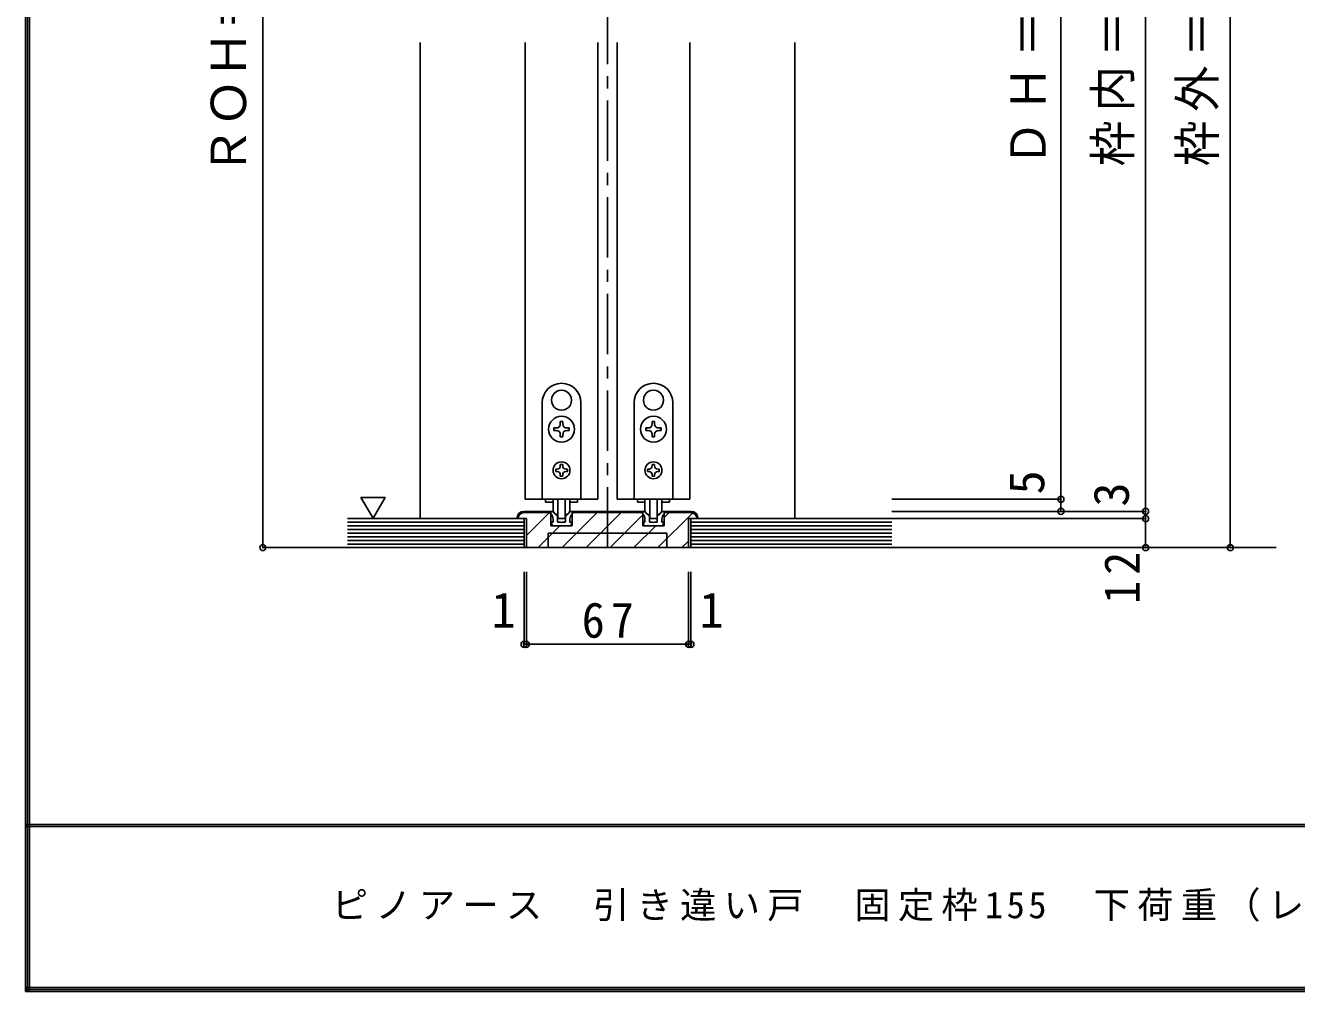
# Model space of a CAD drawing. Units: millimetres at full size, sheet at 1:5; details may follow other scales. Extents: x -973 to 977, y -718 to 696.
# Drawn here: x -973 to -448, y -701 to -301 of the extents above; entities that cross this region are included whole.
import ezdxf
from ezdxf.enums import TextEntityAlignment as Align

# ---------------------------------------------------------------- set-up
doc = ezdxf.new("R2010")
doc.units = ezdxf.units.MM
doc.header["$LTSCALE"] = 5
doc.header["$PDMODE"] = 32
doc.header["$PDSIZE"] = 2.5
doc.linetypes.add('CHAIN1', pattern=[8, 5, -1, 1, -1])
doc.linetypes.add('DASHED1', pattern=[1.8, 1.2, -0.6])
for name, color, linetype in [('0-1_通り芯', 4, 'CHAIN1'), ('0-2_柱', 7, 'Continuous'), ('0-3_仕上げ', 2, 'Continuous'), ('0-4_枠', 3, 'Continuous'), ('0-6_扉', 6, 'Continuous'), ('0-7_金物', 7, 'Continuous'), ('0-A_文字', 3, 'Continuous'), ('0-B_寸法', 7, 'Continuous'), ('0-C_ハッチ', 4, 'DASHED1'), ('F-1_枠', 6, 'Continuous'), ('F-A_文字', 7, 'Continuous')]:
    doc.layers.add(name, color=color, linetype=linetype)
doc.styles.add('ＭＳ ゴシック', font='')
doc.styles.get('ＭＳ ゴシック').set_extended_font_data('MS Gothic')

msp = doc.modelspace()

# ---------------------------------------------------------------- linework, layer by layer
at = {"layer": '0-1_通り芯'}
for p, q in [((-732.68, -517.167), (-732.68, -9.167)), ((-840.18, -517.167), (-456.18, -517.167))]:
    msp.add_line(p, q, dxfattribs=at)
at = {"layer": '0-2_柱', "color": 4}
for p, q in [((-875.18, -59.167), (-875.18, -517.167)), ((-875.18, -517.167), (-840.18, -517.167))]:
    msp.add_line(p, q, dxfattribs=at)
at = {"layer": '0-2_柱'}
msp.add_point((-875.18, -517.167), dxfattribs=at)
at = {"layer": '0-3_仕上げ'}
for p, q in [((-767.18, -505.167), (-840.18, -505.167)), ((-767.18, -517.167), (-767.18, -505.167)), ((-698.18, -505.167), (-615.18, -505.167)), ((-698.18, -517.167), (-698.18, -505.167)), ((-767.18, -517.167), (-840.18, -517.167)), ((-698.18, -517.167), (-615.18, -517.167))]:
    msp.add_line(p, q, dxfattribs=at)
at = {"layer": '0-3_仕上げ', "color": 7}
for p, q in [((-767.18, -506.667), (-840.18, -506.667)), ((-767.18, -508.167), (-840.18, -508.167)), ((-767.18, -509.667), (-840.18, -509.667)), ((-698.18, -506.667), (-615.18, -506.667)), ((-698.18, -508.167), (-615.18, -508.167)), ((-698.18, -509.667), (-615.18, -509.667)), ((-767.18, -511.167), (-840.18, -511.167)), ((-767.18, -512.667), (-840.18, -512.667)), ((-767.18, -514.167), (-840.18, -514.167)), ((-698.18, -511.167), (-615.18, -511.167)), ((-698.18, -512.667), (-615.18, -512.667)), ((-698.18, -514.167), (-615.18, -514.167)), ((-767.18, -515.667), (-840.18, -515.667)), ((-698.18, -515.667), (-615.18, -515.667))]:
    msp.add_line(p, q, dxfattribs=at)
at = {"layer": '0-4_枠', "color": 4}
for p, q in [((-810.18, -308.167), (-810.18, -505.167)), ((-655.18, -505.167), (-655.18, -308.167))]:
    msp.add_line(p, q, dxfattribs=at)
at = {"layer": '0-4_枠'}
for p, q in [((-767.18, -502.167), (-756.08, -502.167)), ((-767.18, -502.667), (-756.08, -502.667)), ((-756.08, -508.167), (-756.08, -502.167)), ((-747.28, -508.167), (-747.28, -502.167)), ((-747.28, -502.167), (-718.08, -502.167)), ((-747.28, -502.667), (-718.08, -502.667)), ((-718.08, -508.167), (-718.08, -502.167)), ((-709.28, -508.167), (-709.28, -502.167)), ((-698.18, -502.167), (-709.28, -502.167)), ((-698.18, -502.667), (-709.28, -502.667)), ((-766.18, -505.167), (-770.18, -505.167)), ((-766.18, -517.167), (-766.18, -505.167)), ((-747.28, -508.167), (-756.08, -508.167)), ((-718.08, -508.167), (-709.28, -508.167)), ((-695.18, -505.167), (-699.18, -505.167)), ((-699.18, -517.167), (-699.18, -505.167)), ((-757.18, -511.167), (-708.18, -511.167)), ((-757.18, -517.167), (-757.18, -511.167)), ((-708.18, -517.167), (-708.18, -511.167)), ((-766.18, -517.167), (-699.18, -517.167))]:
    msp.add_line(p, q, dxfattribs=at)
for centre, radius, start, end in [((-767.18, -505.167), 3, 90, 180), ((-767.18, -505.167), 2.5, 90.0008, 180), ((-698.18, -505.167), 3, 0, 90), ((-698.18, -505.167), 2.5, 0, 90)]:
    msp.add_arc(centre, radius, start, end, dxfattribs=at)
at = {"layer": '0-6_扉'}
for p, q in [((-766.68, -308.167), (-766.68, -497.167)), ((-736.68, -308.167), (-736.68, -497.167)), ((-728.68, -308.167), (-728.68, -497.167)), ((-698.68, -308.167), (-698.68, -497.167)), ((-736.68, -497.167), (-766.68, -497.167)), ((-728.68, -497.167), (-698.68, -497.167))]:
    msp.add_line(p, q, dxfattribs=at)
at = {"layer": '0-7_金物'}
for p, q in [((-759.68, -497.167), (-759.68, -457.167)), ((-751.779, -452.018), (-751.68, -452.117)), ((-751.581, -452.018), (-751.68, -452.117)), ((-743.68, -457.167), (-743.68, -497.167)), ((-721.68, -497.167), (-721.68, -457.167)), ((-713.779, -452.018), (-713.68, -452.117)), ((-713.581, -452.018), (-713.68, -452.117)), ((-705.68, -457.167), (-705.68, -497.167)), ((-755.323, -458.156), (-755.188, -458.192)), ((-755.224, -458.327), (-755.188, -458.192)), ((-748.038, -458.156), (-748.173, -458.192)), ((-748.137, -458.327), (-748.173, -458.192)), ((-717.323, -458.156), (-717.188, -458.192)), ((-717.224, -458.327), (-717.188, -458.192)), ((-710.038, -458.156), (-710.173, -458.192)), ((-710.137, -458.327), (-710.173, -458.192)), ((-753.88, -467.667), (-754.83, -467.667)), ((-754.83, -467.667), (-754.83, -468.667)), ((-752.18, -465.017), (-752.18, -465.967)), ((-751.18, -465.017), (-752.18, -465.017)), ((-751.18, -465.967), (-751.18, -465.017)), ((-748.53, -467.667), (-749.48, -467.667)), ((-748.53, -468.667), (-748.53, -467.667)), ((-715.88, -467.667), (-716.83, -467.667)), ((-716.83, -467.667), (-716.83, -468.667)), ((-714.18, -465.017), (-714.18, -465.967)), ((-713.18, -465.017), (-714.18, -465.017)), ((-713.18, -465.967), (-713.18, -465.017)), ((-710.53, -467.667), (-711.48, -467.667)), ((-710.53, -468.667), (-710.53, -467.667)), ((-754.83, -468.667), (-753.88, -468.667)), ((-751.18, -471.317), (-751.18, -470.367)), ((-749.48, -468.667), (-748.53, -468.667)), ((-716.83, -468.667), (-715.88, -468.667)), ((-713.18, -471.317), (-713.18, -470.367)), ((-711.48, -468.667), (-710.53, -468.667)), ((-752.18, -482.767), (-751.18, -482.767)), ((-752.18, -482.767), (-752.18, -483.367)), ((-751.18, -482.767), (-751.18, -483.367)), ((-714.18, -482.767), (-713.18, -482.767)), ((-714.18, -482.767), (-714.18, -483.367)), ((-713.18, -482.767), (-713.18, -483.367)), ((-753.48, -484.667), (-754.08, -484.667)), ((-754.08, -484.667), (-754.08, -485.667)), ((-754.08, -485.667), (-753.48, -485.667)), ((-752.18, -486.967), (-752.18, -487.567)), ((-751.18, -487.567), (-752.18, -487.567)), ((-751.18, -486.967), (-751.18, -487.567)), ((-749.88, -484.667), (-749.28, -484.667)), ((-715.48, -484.667), (-716.08, -484.667)), ((-716.08, -484.667), (-716.08, -485.667)), ((-716.08, -485.667), (-715.48, -485.667)), ((-714.18, -486.967), (-714.18, -487.567)), ((-713.18, -487.567), (-714.18, -487.567)), ((-713.18, -486.967), (-713.18, -487.567)), ((-711.88, -484.667), (-711.28, -484.667)), ((-743.68, -497.167), (-759.68, -497.167)), ((-758.28, -497.167), (-758.28, -498.367)), ((-758.28, -498.367), (-755.148, -498.367)), ((-755.18, -501.588), (-755.18, -497.167)), ((-753.18, -497.167), (-753.18, -504.788)), ((-750.18, -497.167), (-750.18, -504.788)), ((-748.213, -498.367), (-745.08, -498.367)), ((-748.18, -501.588), (-748.18, -497.167)), ((-745.08, -497.167), (-745.08, -498.367)), ((-705.68, -497.167), (-721.68, -497.167)), ((-720.28, -497.167), (-720.28, -498.367)), ((-720.28, -498.367), (-717.148, -498.367)), ((-717.18, -501.588), (-717.18, -497.167)), ((-715.18, -497.167), (-715.18, -504.788)), ((-712.18, -497.167), (-712.18, -504.788)), ((-710.213, -498.367), (-707.08, -498.367)), ((-710.18, -501.588), (-710.18, -497.167)), ((-707.08, -497.167), (-707.08, -498.367)), ((-756.18, -502.167), (-755.637, -502.167)), ((-756.18, -503.167), (-756.18, -502.167)), ((-754.018, -503.579), (-755.284, -502.313)), ((-753.806, -503.667), (-753.48, -503.667)), ((-753.28, -506.367), (-753.28, -503.867)), ((-750.08, -506.367), (-750.08, -503.867)), ((-749.555, -503.667), (-749.88, -503.667)), ((-749.342, -503.579), (-748.077, -502.313)), ((-718.18, -502.167), (-717.637, -502.167)), ((-718.18, -503.167), (-718.18, -502.167)), ((-716.018, -503.579), (-717.284, -502.313)), ((-715.806, -503.667), (-715.48, -503.667)), ((-715.28, -506.367), (-715.28, -503.867)), ((-712.08, -506.367), (-712.08, -503.867)), ((-711.555, -503.667), (-711.88, -503.667)), ((-711.342, -503.579), (-710.077, -502.313)), ((-755.48, -508.167), (-755.966, -506.94)), ((-755.18, -506.667), (-755.78, -506.667)), ((-754.38, -508.167), (-755.48, -508.167)), ((-755.18, -506.667), (-755.18, -505.403)), ((-754.38, -508.167), (-754.18, -507.967)), ((-754.18, -507.967), (-753.98, -508.167)), ((-749.38, -508.167), (-753.98, -508.167)), ((-750.48, -505.088), (-752.88, -505.088)), ((-751.68, -506.967), (-751.38, -506.667)), ((-751.38, -506.667), (-750.38, -506.667)), ((-749.18, -507.967), (-749.38, -508.167)), ((-748.98, -508.167), (-749.18, -507.967)), ((-748.98, -508.167), (-747.88, -508.167)), ((-748.18, -506.667), (-748.18, -505.403)), ((-748.18, -506.667), (-747.58, -506.667)), ((-747.88, -508.167), (-747.394, -506.94)), ((-717.48, -508.167), (-717.966, -506.94)), ((-717.18, -506.667), (-717.78, -506.667)), ((-716.38, -508.167), (-717.48, -508.167)), ((-717.18, -506.667), (-717.18, -505.403)), ((-716.38, -508.167), (-716.18, -507.967)), ((-716.18, -507.967), (-715.98, -508.167)), ((-711.38, -508.167), (-715.98, -508.167)), ((-712.48, -505.088), (-714.88, -505.088)), ((-713.68, -506.967), (-713.38, -506.667)), ((-713.38, -506.667), (-712.38, -506.667)), ((-711.18, -507.967), (-711.38, -508.167)), ((-710.98, -508.167), (-711.18, -507.967)), ((-710.98, -508.167), (-709.88, -508.167)), ((-710.18, -506.667), (-710.18, -505.403)), ((-710.18, -506.667), (-709.58, -506.667)), ((-709.88, -508.167), (-709.394, -506.94))]:
    msp.add_line(p, q, dxfattribs=at)
for points in [[(-752.18, -470.367), (-752.18, -471.317), (-751.18, -471.317)], [(-714.18, -470.367), (-714.18, -471.317), (-713.18, -471.317)], [(-749.28, -484.667), (-749.28, -485.667), (-749.88, -485.667)], [(-711.28, -484.667), (-711.28, -485.667), (-711.88, -485.667)], [(-747.18, -503.167), (-747.18, -502.167), (-747.723, -502.167)], [(-709.18, -503.167), (-709.18, -502.167), (-709.723, -502.167)], [(-752.98, -506.667), (-751.98, -506.667), (-751.68, -506.967)], [(-714.98, -506.667), (-713.98, -506.667), (-713.68, -506.967)]]:
    msp.add_lwpolyline(points, dxfattribs=at)
for centre, radius in [((-751.68, -468.167), 5.35), ((-713.68, -468.167), 5.35), ((-751.68, -485.167), 3.5), ((-713.68, -485.167), 3.5)]:
    msp.add_circle(centre, radius, dxfattribs=at)
for centre, radius, start, end in [((-751.68, -457.167), 8, 0, 180), ((-713.68, -457.167), 8, 0, 180), ((-751.68, -456.167), 4.15, 91.3645, 208.6355), ((-751.68, -456.167), 4.15, 331.3645, 88.6355), ((-713.68, -456.167), 4.15, 91.3645, 208.6355), ((-713.68, -456.167), 4.15, 331.3645, 88.6355), ((-751.68, -456.167), 4.15, 211.3645, 328.6355), ((-713.68, -456.167), 4.15, 211.3645, 328.6355), ((-753.88, -465.967), 1.7, 270, 0), ((-749.48, -465.967), 1.7, 180, 270), ((-715.88, -465.967), 1.7, 270, 0), ((-711.48, -465.967), 1.7, 180, 270), ((-753.88, -470.367), 1.7, 0, 90), ((-749.48, -470.367), 1.7, 90, 180), ((-715.88, -470.367), 1.7, 0, 90), ((-711.48, -470.367), 1.7, 90, 180), ((-753.48, -483.367), 1.3, 270, 0), ((-749.88, -483.367), 1.3, 180, 270), ((-715.48, -483.367), 1.3, 270, 0), ((-711.88, -483.367), 1.3, 180, 270), ((-753.48, -486.967), 1.3, 0, 90), ((-749.88, -486.967), 1.3, 90, 180), ((-715.48, -486.967), 1.3, 0, 90), ((-711.88, -486.967), 1.3, 90, 180), ((-758.18, -505.403), 3, 0, 48.19), ((-755.637, -502.667), 0.5, 45, 90), ((-753.18, -501.588), 2, 180, 264.78409), ((-753.806, -503.367), 0.3, 225, 270), ((-753.48, -503.867), 0.2, 0, 90), ((-753.38, -503.779), 0.2, 0, 84.78409), ((-749.98, -503.779), 0.2, 95.21591, 180), ((-749.88, -503.867), 0.2, 90, 180), ((-750.18, -501.588), 2, 275.21591, 0), ((-749.555, -503.367), 0.3, 270, 315), ((-745.18, -505.403), 3, 131.81, 180), ((-747.723, -502.667), 0.5, 90, 135), ((-720.18, -505.403), 3, 0, 48.19), ((-717.637, -502.667), 0.5, 45, 90), ((-715.18, -501.588), 2, 180, 264.78409), ((-715.806, -503.367), 0.3, 225, 270), ((-715.48, -503.867), 0.2, 0, 90), ((-715.38, -503.779), 0.2, 0, 84.78409), ((-711.98, -503.779), 0.2, 95.21591, 180), ((-711.88, -503.867), 0.2, 90, 180), ((-712.18, -501.588), 2, 275.21591, 0), ((-711.555, -503.367), 0.3, 270, 315), ((-707.18, -505.403), 3, 131.81, 180), ((-709.723, -502.667), 0.5, 90, 135), ((-755.78, -506.867), 0.2, 90, 201.616), ((-752.98, -506.367), 0.3, 180, 270), ((-752.88, -504.788), 0.3, 180, 270), ((-750.48, -504.788), 0.3, 270, 0), ((-750.38, -506.367), 0.3, 270, 0), ((-747.58, -506.867), 0.2, 338.384, 90), ((-717.78, -506.867), 0.2, 90, 201.616), ((-714.98, -506.367), 0.3, 180, 270), ((-714.88, -504.788), 0.3, 180, 270), ((-712.48, -504.788), 0.3, 270, 0), ((-712.38, -506.367), 0.3, 270, 0), ((-709.58, -506.867), 0.2, 338.384, 90)]:
    msp.add_arc(centre, radius, start, end, dxfattribs=at)
at = {"layer": '0-A_文字', "color": 7}
msp.add_line((-834.616, -496.353), (-829.616, -505.013), dxfattribs=at)
msp.add_lwpolyline([(-834.616, -496.353), (-824.616, -496.353), (-829.616, -505.013)], dxfattribs=at)
at = {"layer": '0-B_寸法', "color": 4}
for p, q in [((-475.18, -67.167), (-475.18, -505.167)), ((-510.18, -517.167), (-510.18, -97.167)), ((-545.18, -111.167), (-545.18, -497.167)), ((-545.18, -497.167), (-615.18, -497.167)), ((-545.18, -497.167), (-545.18, -502.167)), ((-510.18, -502.167), (-615.18, -502.167)), ((-510.18, -505.167), (-615.18, -505.167)), ((-475.18, -517.167), (-475.18, -505.167)), ((-511.242, -517.167), (-615.18, -517.167)), ((-767.18, -557.167), (-767.18, -527.167)), ((-766.18, -557.167), (-766.18, -527.167)), ((-767.18, -557.167), (-766.18, -557.167))]:
    msp.add_line(p, q, dxfattribs=at)
for points in [[(-475.18, -517.167), (-510.76, -517.167), (-511.242, -517.167)], [(-766.18, -557.167), (-699.18, -557.167), (-699.18, -527.167)], [(-699.18, -557.167), (-698.18, -557.167), (-698.18, -527.167)]]:
    msp.add_lwpolyline(points, dxfattribs=at)
at = {"layer": '0-B_寸法'}
for p in [(-545.18, -497.167), (-545.18, -502.167), (-510.18, -502.167), (-510.18, -505.167), (-510.18, -517.167), (-475.18, -517.167), (-767.18, -557.167), (-766.18, -557.167), (-699.18, -557.167), (-698.18, -557.167)]:
    msp.add_point(p, dxfattribs=at)
at = {"layer": '0-C_ハッチ', "linetype": 'Continuous'}
for p, q in [((-766.18, -512.13), (-756.717, -502.667)), ((-751.418, -517.167), (-736.918, -502.667)), ((-741.519, -517.167), (-727.019, -502.667)), ((-731.619, -517.167), (-718.08, -503.628)), ((-711.82, -517.167), (-697.434, -502.781)), ((-709.28, -504.727), (-707.22, -502.667)), ((-761.318, -517.167), (-752.318, -508.167)), ((-721.72, -517.167), (-712.72, -508.167)), ((-701.921, -517.167), (-699.18, -514.426))]:
    msp.add_line(p, q, dxfattribs=at)
at = {"layer": 'F-1_枠'}
for p, q in [((-973.347, 695.833), (-973.347, -700.833)), ((-972.514, 695.833), (-972.514, -700.833)), ((-971.68, 695.833), (-971.68, -700.833)), ((976.653, -631.667), (-973.347, -631.667)), ((976.653, -632.5), (-973.347, -632.5)), ((976.653, -699.167), (-973.347, -699.167)), ((976.653, -700), (-973.347, -700)), ((976.653, -700.833), (-973.347, -700.833))]:
    msp.add_line(p, q, dxfattribs=at)

# ---------------------------------------------------------------- texts
at = {"layer": '0-2_柱', "style": 'ＭＳ ゴシック'}
msp.add_text('ＲＯＨ＝2,055', height=14.66, rotation=90, dxfattribs=at).set_placement((-877.68, -363.167), align=Align.BOTTOM_LEFT)
at = {"layer": '0-B_寸法', "style": 'ＭＳ ゴシック'}
for s, p in [('5', (-547.68, -495.167)), ('3', (-512.68, -500.167))]:
    msp.add_text(s, height=14.66, rotation=90, dxfattribs=at).set_placement(p, align=Align.BOTTOM_LEFT)
for p in [(-780.68, -554.667), (-694.68, -554.667)]:
    msp.add_text('1', height=14.66, dxfattribs=at).set_placement(p, align=Align.BOTTOM_LEFT)
at = {"layer": '0-B_寸法', "char_height": 14.66, "attachment_point": 7, "rotation": 90, "style": 'ＭＳ ゴシック'}
for s, insert in [('\\T1.19;\\W0.95;ＤＨ＝1,983', (-547.68, -359.417)), ('\\T1.19;\\W0.95;枠内＝2,002', (-512.68, -359.417)), ('\\T1.19;\\W0.95;枠外＝2,047', (-477.68, -359.417)), ('\\T1.27;\\W0.95;12', (-512.68, -540.417))]:
    msp.add_mtext(s, dxfattribs=dict(at, insert=insert))
at = {"layer": '0-B_寸法', "insert": (-743.305, -554.667), "char_height": 14.66, "attachment_point": 7, "style": 'ＭＳ ゴシック'}
msp.add_mtext('\\T1.27;\\W0.95;67', dxfattribs=at)
at = {"layer": 'F-A_文字', "insert": (-846.68, -673.333), "char_height": 11, "attachment_point": 7, "style": 'ＭＳ ゴシック'}
msp.add_mtext('\\T1.2;ピノアース\u3000引き違い戸\u3000固定枠155\u3000下荷重（レールタイプ）ドアＨ1,983\u3000枠外Ｗ1,644', dxfattribs=at)

doc.saveas('drawing.dxf')
